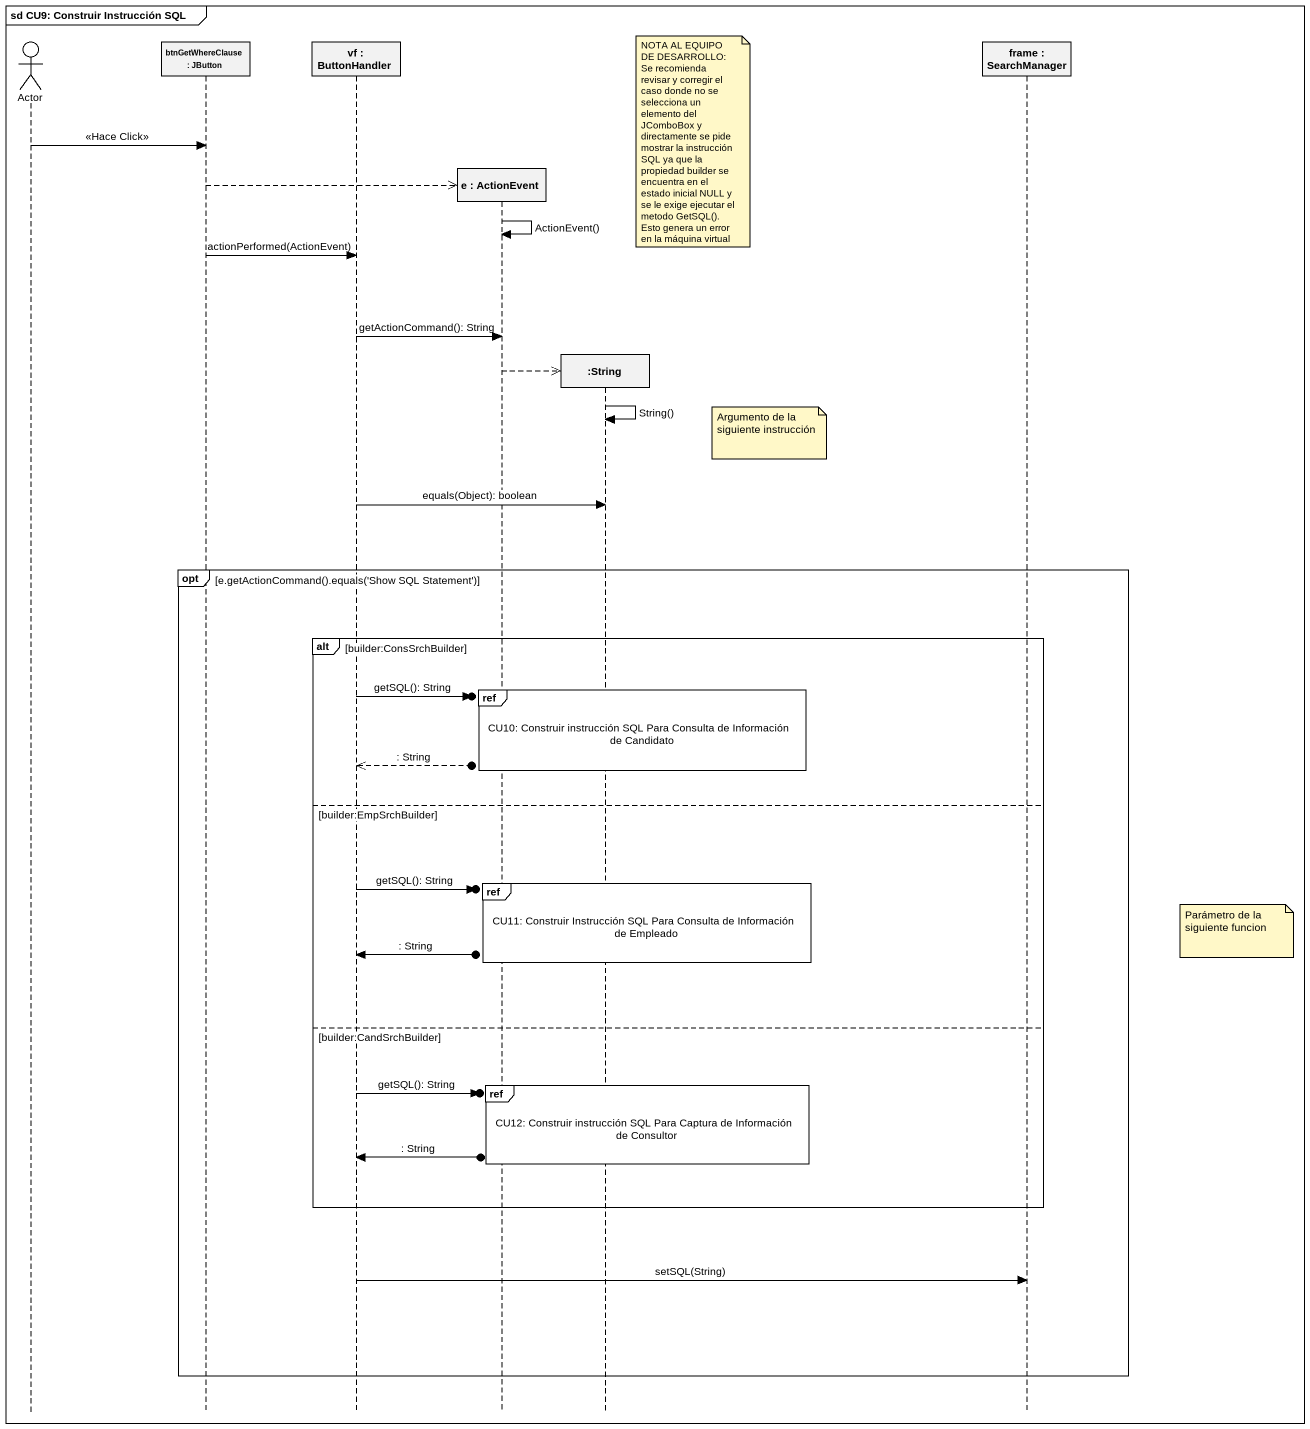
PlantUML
@startuml
mainframe sd CU9: Construir Instrucción SQL
hide footbox
actor "Actor" as Actor_
participant "btnGetWhereClause : JButton" as btnGetWhereClause
participant "vf : ButtonHandler" as vf
participant "e : ActionEvent" as e
participant ":String" as String
participant "frame : SearchManager" as frame_

note right of String
  NOTA AL EQUIPO DE DESARROLLO:
  Se recomienda revisar y corregir el caso donde no se selecciona un elemento del JComboBox y directamente se pide mostrar la instrucción SQL ya que la propiedad builder se encuentra en el estado inicial NULL y se le exige ejecutar el metodo GetSQL(). Esto genera un error en la máquina virtual
end note
Actor_ -> btnGetWhereClause : <<Hace Click>>
btnGetWhereClause -->> e **
e -> e : ActionEvent()
btnGetWhereClause -> vf : actionPerformed(ActionEvent)
vf -> e : getActionCommand(): String
e -->> String **
String -> String : String()
note right of String : Argumento de la siguiente instrucción
vf -> String : equals(Object): boolean
opt e.getActionCommand().equals('Show SQL Statement')
  alt builder:ConsSrchBuilder
    ref over e, String : CU10: Construir instrucción SQL Para Consulta de Información de Candidato
    vf ->o] : getSQL(): String
    vf <<--o] : : String
  else builder:EmpSrchBuilder
    ref over e, String : CU11: Construir Instrucción SQL Para Consulta de Información de Empleado
    vf ->o] : getSQL(): String
    note right of frame_ : Parámetro de la siguiente funcion
    vf <-o] : : String
  else builder:CandSrchBuilder
    ref over e, String : CU12: Construir instrucción SQL Para Captura de Información de Consultor
    vf ->o] : getSQL(): String
    vf <-o] : : String
  end
  vf -> frame_ : setSQL(String)
end
@enduml
